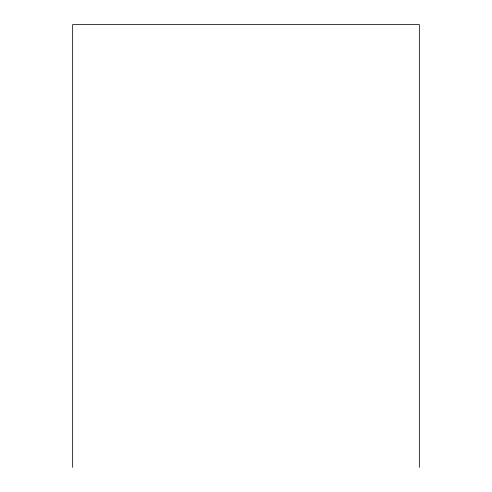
<?xml version="1.0" encoding="UTF-8"?>
<svg xmlns="http://www.w3.org/2000/svg" width="492" height="492" viewBox="0 0 492 492"><rect width="100%" height="100%" fill="white"/><g stroke="black" fill="none" stroke-linecap="round" stroke-linejoin="round"><path stroke-width="0.74" d="M419.35 467.4L419.35 24.6L72.65 24.6L72.65 467.4"/></g></svg>
